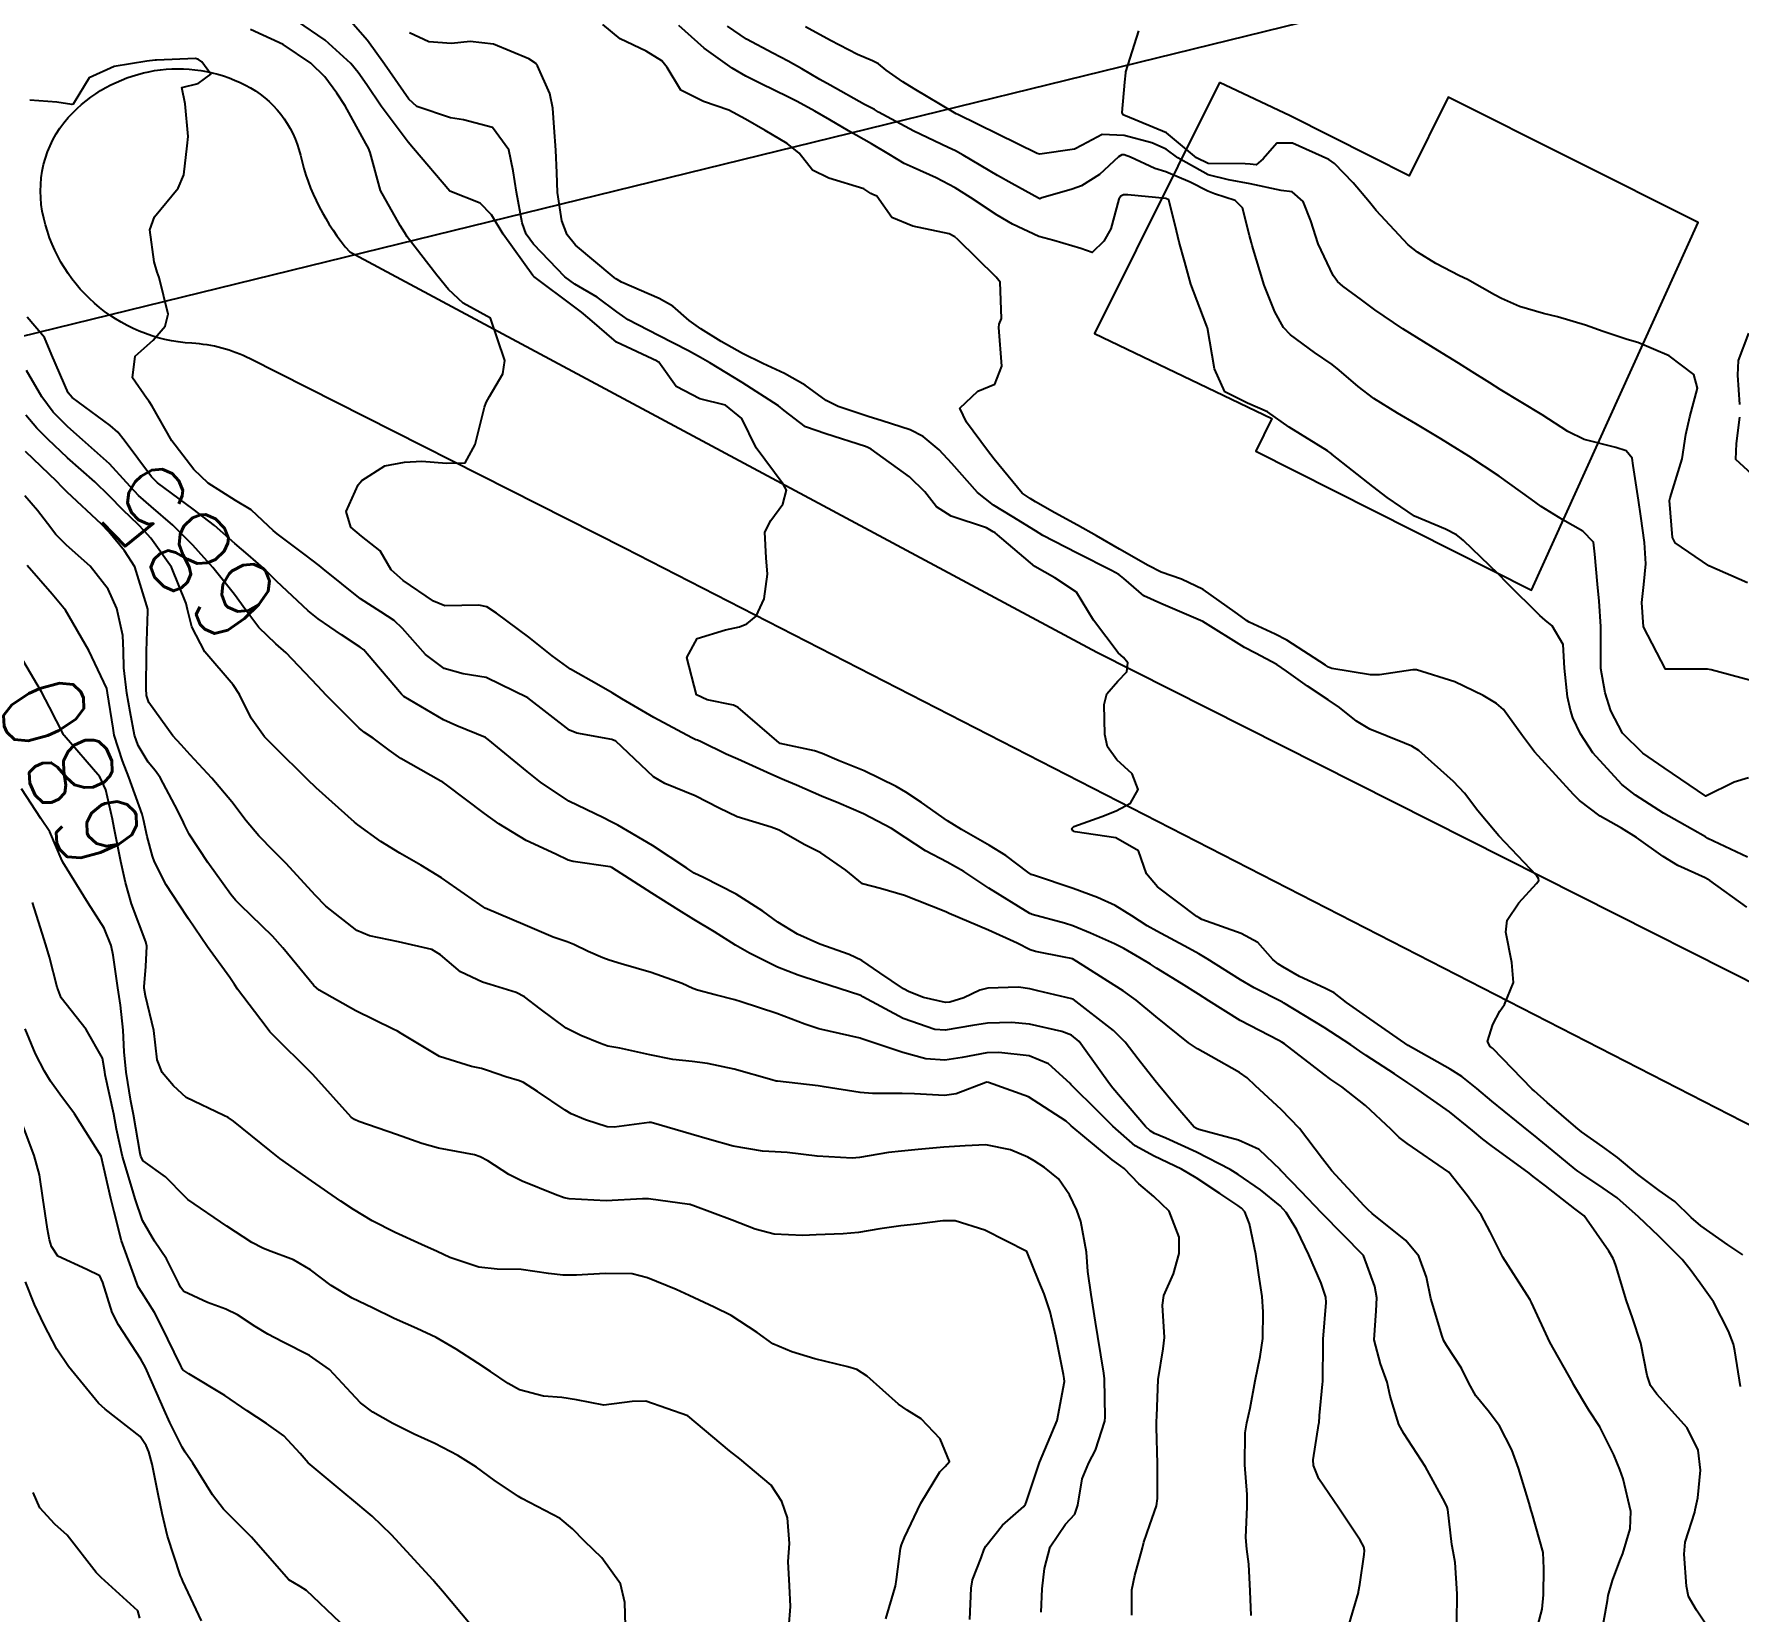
# Model space of a CAD drawing. Header units: metres. Extents: x 298520 to 308411, y 7433745 to 7450750.
# Drawn here: x 300936.1 to 301017.1, y 7447314.7 to 7447389.6 of the extents above; entities that cross this region are included whole.
import ezdxf
from ezdxf.enums import TextEntityAlignment as Align

# ---------------------------------------------------------------- set-up
doc = ezdxf.new("R2010")
doc.units = ezdxf.units.M
doc.header["$LTSCALE"] = 10
doc.linetypes.add('CONTINUO', pattern=[0])
for name, color, linetype in [('Cotas', 45, 'Continuous'), ('Curvas de Nivel 1m', 11, 'Continuous'), ('Curvas de Nivel 5m', 15, 'Continuous'), ('Edificações', 30, 'Continuous'), ('TEXTO', 45, 'Continuous'), ('Vias Primárias', 230, 'Continuous')]:
    doc.layers.add(name, color=color, linetype=linetype)
doc.styles.add('Style-STANDARD', font='STANDARD.shx')

msp = doc.modelspace()

# ---------------------------------------------------------------- linework, layer by layer
at = {"layer": 'Curvas de Nivel 1m', "flags": 128}
for points, elevation in [([(301015.606, 7447313.949), (301015.056, 7447314.756), (301014.676, 7447315.404), (301014.588, 7447315.885), (301014.477, 7447317.406), (301014.521, 7447317.977), (301014.977, 7447319.401), (301015.007, 7447319.508), (301015.12, 7447320.081), (301015.249, 7447321.398), (301015.147, 7447322.352), (301014.627, 7447323.405), (301013.179, 7447325.007), (301012.877, 7447325.423), (301012.715, 7447325.897), (301012.418, 7447327.428), (301012.025, 7447328.628), (301011.74, 7447329.435), (301011.249, 7447331.069), (301011.148, 7447331.337), (301011.106, 7447331.442), (301010.908, 7447331.796), (301009.724, 7447333.463), (301009.481, 7447333.663), (301009.286, 7447333.802), (301007.891, 7447334.89), (301007.301, 7447335.345), (301007.116, 7447335.492), (301005.316, 7447336.813), (301004.912, 7447337.109), (301004.427, 7447337.523), (301003.336, 7447338.408), (301001.693, 7447339.557), (301001.355, 7447339.785), (301000.717, 7447340.209), (300999.368, 7447341.083), (300999.071, 7447341.285), (300998.648, 7447341.591), (300997.385, 7447342.408), (300995.446, 7447343.586), (300995.403, 7447343.611), (300995.364, 7447343.631), (300994.059, 7447344.3), (300993.413, 7447344.674), (300991.823, 7447345.676), (300991.425, 7447345.912), (300990.934, 7447346.179), (300989.436, 7447346.981), (300988.975, 7447347.244), (300988.243, 7447347.718), (300987.45, 7447348.204), (300986.609, 7447348.585), (300985.462, 7447349.006), (300983.628, 7447349.62), (300983.471, 7447349.68), (300983.303, 7447349.782), (300982.267, 7447350.575), (300981.485, 7447351.056), (300980.158, 7447351.813), (300979.499, 7447352.228), (300978.258, 7447353.093), (300977.519, 7447353.585), (300977.062, 7447353.855), (300975.53, 7447354.594), (300974.343, 7447355.073), (300973.538, 7447355.419), (300973.183, 7447355.539), (300971.543, 7447355.897), (300971.495, 7447355.92), (300969.559, 7447357.594), (300969.322, 7447357.705), (300968.084, 7447357.962), (300967.566, 7447358.207), (300967.116, 7447359.975), (300967.602, 7447360.882), (300968.945, 7447361.289), (300969.608, 7447361.426), (300969.967, 7447361.579), (300970.412, 7447361.932), (300970.792, 7447362.762), (300970.951, 7447363.927), (300970.879, 7447364.7), (300970.814, 7447365.928), (300971.11, 7447366.484), (300971.676, 7447367.247), (300971.85, 7447367.918), (300971.687, 7447368.204), (300970.405, 7447369.933), (300969.727, 7447371.324), (300968.946, 7447371.948), (300967.736, 7447372.257), (300966.607, 7447372.842), (300965.785, 7447373.99), (300965.753, 7447374.015), (300965.708, 7447374.036), (300963.767, 7447374.945), (300962.501, 7447376.029), (300962.116, 7447376.365), (300961.789, 7447376.599), (300959.85, 7447378.06), (300959.804, 7447378.106), (300958.39, 7447380.074), (300957.842, 7447380.99), (300957.302, 7447381.543), (300955.853, 7447382.11), (300954.139, 7447384.127), (300953.878, 7447384.436), (300952.596, 7447386.143), (300951.913, 7447387.156), (300951.504, 7447387.741), (300951.154, 7447388.162), (300949.939, 7447389.281), (300948.593, 7447390.194)], 689), ([(301017.454, 7447348.124), (301015.701, 7447349.388), (301015.474, 7447349.519), (301014.176, 7447350.106), (301013.484, 7447350.526), (301012.215, 7447351.433), (301011.497, 7447351.866), (301010.496, 7447352.448), (301009.51, 7447353.188), (301009.216, 7447353.473), (301007.54, 7447355.304), (301007.376, 7447355.492), (301006.794, 7447356.254), (301005.902, 7447357.507), (301005.567, 7447357.789), (301004.926, 7447358.166), (301003.582, 7447358.822), (301001.767, 7447359.382), (301001.59, 7447359.383), (301000.016, 7447359.146), (300999.587, 7447359.158), (300997.742, 7447359.456), (300997.591, 7447359.512), (300997.437, 7447359.612), (300995.605, 7447360.79), (300995.052, 7447361.083), (300993.817, 7447361.657), (300993.691, 7447361.736), (300993.614, 7447361.791), (300993.157, 7447362.125), (300991.628, 7447363.206), (300990.611, 7447363.69), (300989.638, 7447364.028), (300989.019, 7447364.333), (300987.654, 7447365.118), (300986.566, 7447365.741), (300985.668, 7447366.254), (300984.596, 7447366.838), (300983.679, 7447367.362), (300983.419, 7447367.513), (300983.042, 7447367.78), (300981.707, 7447369.384), (300981.392, 7447369.803), (300980.392, 7447371.148), (300980.083, 7447371.816), (300980.935, 7447372.614), (300981.744, 7447372.955), (300982.074, 7447373.795), (300981.938, 7447375.64), (300981.944, 7447375.798), (300982.055, 7447376.066), (300981.993, 7447377.797), (300981.806, 7447378.031), (300979.981, 7447379.819), (300979.834, 7447379.936), (300979.57, 7447380.088), (300977.839, 7447380.452), (300976.851, 7447380.863), (300976.133, 7447381.866), (300975.94, 7447381.955), (300975.854, 7447381.995), (300975.513, 7447382.217), (300973.861, 7447382.723), (300973.074, 7447383.111), (300972.449, 7447383.911), (300971.88, 7447384.366), (300970.829, 7447384.991), (300969.897, 7447385.526), (300969.106, 7447385.948), (300967.907, 7447386.37), (300966.833, 7447386.897), (300966.179, 7447387.986), (300965.927, 7447388.292), (300965.177, 7447388.755), (300963.943, 7447389.342), (300963.132, 7447390.018)], 692), ([(301017.484, 7447350.502), (301015.609, 7447351.389), (301015.494, 7447351.454), (301014.251, 7447352.159), (301013.504, 7447352.577), (301012.161, 7447353.434), (301011.521, 7447353.946), (301010.14, 7447355.454), (301009.552, 7447356.35), (301009.196, 7447357.102), (301009.081, 7447357.467), (301008.937, 7447358.105), (301008.801, 7447359.472), (301008.726, 7447360.595), (301008.203, 7447361.481), (301007.869, 7447361.74), (301007.618, 7447361.962), (301006.071, 7447363.506), (301005.639, 7447363.944), (301004.002, 7447365.535), (301003.815, 7447365.688), (301003.665, 7447365.793), (301003.149, 7447366.064), (301001.674, 7447366.68), (301000.374, 7447367.573), (300999.691, 7447368.087), (300997.762, 7447369.609), (300997.736, 7447369.632), (300997.713, 7447369.65), (300997.546, 7447369.78), (300995.726, 7447370.913), (300994.687, 7447371.64), (300993.737, 7447372.042), (300992.665, 7447372.589), (300992.174, 7447373.674), (300991.834, 7447375.628), (300991.813, 7447375.68), (300991.808, 7447375.704), (300991.784, 7447375.774), (300991.046, 7447377.688), (300990.767, 7447378.742), (300990.501, 7447379.693), (300990.365, 7447380.221), (300990.008, 7447381.698), (300989.854, 7447381.764), (300988.056, 7447381.928), (300987.855, 7447381.931), (300987.718, 7447381.868), (300987.624, 7447381.732), (300987.253, 7447380.322), (300986.914, 7447379.739), (300986.364, 7447379.205), (300985.827, 7447379.386), (300984.535, 7447379.763), (300983.835, 7447379.965), (300982.587, 7447380.536), (300981.845, 7447380.973), (300980.58, 7447381.813), (300979.857, 7447382.268), (300978.948, 7447382.743), (300977.867, 7447383.226), (300977.442, 7447383.419), (300976.699, 7447383.858), (300975.88, 7447384.349), (300974.792, 7447384.978), (300973.897, 7447385.5), (300973.189, 7447385.901), (300972.352, 7447386.358), (300971.91, 7447386.589), (300970.64, 7447387.208), (300969.919, 7447387.567), (300969.264, 7447387.947), (300967.937, 7447388.893), (300966.736, 7447389.978)], 693), ([(301017.526, 7447354.266), (301016.845, 7447354.055), (301015.513, 7447353.39), (301013.533, 7447354.736), (301012.516, 7447355.43), (301011.552, 7447356.385), (301010.996, 7447357.446), (301010.725, 7447358.299), (301010.52, 7447359.451), (301010.526, 7447360.528), (301010.519, 7447361.451), (301010.435, 7447362.641), (301010.365, 7447363.453), (301010.236, 7447364.872), (301010.175, 7447365.455), (301009.668, 7447365.973), (301008.713, 7447366.514), (301007.679, 7447367.144), (301007.205, 7447367.495), (301005.699, 7447368.588), (301004.258, 7447369.532), (301003.919, 7447369.741), (301003.716, 7447369.864), (301002.914, 7447370.355), (301001.728, 7447371.065), (301000.858, 7447371.569), (300999.74, 7447372.261), (300998.992, 7447372.838), (300998.098, 7447373.605), (300997.757, 7447373.876), (300996.925, 7447374.459), (300995.778, 7447375.282), (300995.447, 7447375.633), (300995.046, 7447376.382), (300994.527, 7447377.643), (300993.955, 7447379.525), (300993.923, 7447379.649), (300993.836, 7447380.002), (300993.508, 7447381.314), (300993.154, 7447381.66), (300992.168, 7447381.988), (300991.857, 7447382.107), (300991.015, 7447382.535), (300989.866, 7447383.023), (300989.345, 7447383.185), (300988.182, 7447383.725), (300987.875, 7447383.84), (300987.765, 7447383.841), (300987.611, 7447383.733), (300986.705, 7447382.901), (300985.859, 7447382.368), (300985.412, 7447382.199), (300983.924, 7447381.769), (300983.871, 7447381.752), (300983.853, 7447381.754), (300983.82, 7447381.77), (300982.542, 7447382.472), (300981.863, 7447382.845), (300980.23, 7447383.816), (300979.876, 7447384.016), (300979.519, 7447384.183), (300977.89, 7447384.961), (300976.209, 7447385.865), (300976.02, 7447385.984), (300975.905, 7447386.049), (300975.553, 7447386.227), (300973.915, 7447387.134), (300973.426, 7447387.405), (300972.574, 7447387.91), (300971.928, 7447388.285), (300971.204, 7447388.657), (300969.944, 7447389.322), (300969.051, 7447389.949)], 694), ([(301010.528, 7447313.448), (301010.831, 7447315.214), (301010.872, 7447315.443), (301011.07, 7447316.159), (301011.428, 7447317.088), (301011.57, 7447317.435), (301011.92, 7447318.612), (301011.938, 7447319.432), (301011.578, 7447320.986), (301011.417, 7447321.437), (301011.143, 7447322.121), (301010.468, 7447323.45), (301009.954, 7447324.242), (301009.223, 7447325.469), (301009.207, 7447325.494), (301009.184, 7447325.54), (301008.093, 7447327.481), (301007.231, 7447329.36), (301007.164, 7447329.491), (301007.017, 7447329.71), (301005.863, 7447331.504), (301005.271, 7447332.709), (301004.844, 7447333.517), (301004.186, 7447334.42), (301003.303, 7447335.54), (301001.316, 7447336.898), (301000.95, 7447337.196), (301000.565, 7447337.571), (300999.34, 7447338.706), (300998.218, 7447339.597), (300997.699, 7447339.948), (300997.359, 7447340.189), (300995.503, 7447341.629), (300995.374, 7447341.709), (300995.221, 7447341.787), (300993.389, 7447342.742), (300991.898, 7447343.675), (300991.406, 7447343.995), (300990.603, 7447344.496), (300989.418, 7447345.23), (300989.129, 7447345.413), (300988.631, 7447345.712), (300987.86, 7447346.156), (300987.429, 7447346.378), (300986.284, 7447346.892), (300985.438, 7447347.234), (300985.043, 7447347.36), (300983.512, 7447347.779), (300983.443, 7447347.801), (300983.399, 7447347.825), (300981.461, 7447349.023), (300980.27, 7447349.812), (300979.477, 7447350.265), (300978.44, 7447350.793), (300977.489, 7447351.428), (300976.841, 7447351.857), (300975.503, 7447352.545), (300974.339, 7447353.054), (300973.515, 7447353.388), (300972.327, 7447353.908), (300971.753, 7447354.145), (300971.526, 7447354.24), (300970.936, 7447354.519), (300969.535, 7447355.142), (300968.975, 7447355.386), (300967.789, 7447355.966), (300967.622, 7447356.047), (300967.544, 7447356.073), (300967.357, 7447356.16), (300965.554, 7447357.124), (300964.025, 7447358.005), (300963.567, 7447358.292), (300962.938, 7447358.654), (300961.584, 7447359.419), (300960.724, 7447360.049), (300959.602, 7447360.942), (300958.082, 7447362.075), (300957.617, 7447362.379), (300957.239, 7447362.465), (300955.618, 7447362.419), (300955.081, 7447362.655), (300953.635, 7447363.632), (300953.076, 7447364.139), (300952.547, 7447365.042), (300951.659, 7447365.736), (300951.154, 7447366.165), (300950.927, 7447366.91), (300951.502, 7447368.162), (300951.582, 7447368.263), (300951.686, 7447368.377), (300952.77, 7447369.07), (300953.7, 7447369.245), (300954.53, 7447369.293), (300955.699, 7447369.205), (300956.579, 7447369.217), (300957.062, 7447370.09), (300957.507, 7447371.86), (300957.591, 7447372.082), (300957.736, 7447372.358), (300958.379, 7447373.441), (300958.466, 7447374.073), (300957.783, 7447376.08), (300956.49, 7447376.8), (300955.796, 7447377.443), (300955.243, 7447378.116), (300953.83, 7447379.945), (300953.718, 7447380.131), (300953.493, 7447380.476), (300952.565, 7447382.143), (300952.07, 7447383.949), (300951.99, 7447384.149), (300951.876, 7447384.37), (300950.884, 7447386.165), (300950.494, 7447386.757), (300949.916, 7447387.53), (300949.259, 7447388.187), (300947.936, 7447389.068), (300946.386, 7447389.784)], 688), ([(301017.257, 7447331.626), (301016.544, 7447332.097), (301015.277, 7447332.991), (301014.818, 7447333.397), (301014.034, 7447334.153), (301013.295, 7447334.67), (301012.285, 7447335.43), (301011.311, 7447336.243), (301010.618, 7447336.753), (301009.596, 7447337.466), (301009.326, 7447337.68), (301007.979, 7447338.848), (301007.352, 7447339.399), (301007.26, 7447339.491), (301005.372, 7447341.429), (301005.326, 7447341.464), (301005.262, 7447341.512), (301005.145, 7447341.745), (301005.389, 7447342.559), (301005.723, 7447343.182), (301005.942, 7447343.505), (301006.367, 7447344.547), (301006.288, 7447345.501), (301006.004, 7447346.937), (301006.071, 7447347.504), (301006.63, 7447348.324), (301007.469, 7447349.239), (301007.575, 7447349.386), (301007.558, 7447349.489), (301007.474, 7447349.603), (301005.682, 7447351.508), (301005.495, 7447351.715), (301004.685, 7447352.703), (301004.045, 7447353.532), (301003.521, 7447354.092), (301001.871, 7447355.557), (301001.545, 7447355.765), (301001.204, 7447355.905), (300999.553, 7447356.572), (300998.924, 7447356.957), (300998.102, 7447357.602), (300997.568, 7447357.959), (300996.585, 7447358.612), (300995.588, 7447359.33), (300995.137, 7447359.637), (300994.125, 7447360.179), (300993.601, 7447360.455), (300991.613, 7447361.68), (300989.621, 7447362.533), (300988.818, 7447362.906), (300987.867, 7447363.726), (300987.636, 7447363.906), (300987.274, 7447364.098), (300985.651, 7447364.925), (300984.017, 7447365.766), (300983.665, 7447365.98), (300982.559, 7447366.674), (300981.677, 7447367.201), (300980.912, 7447367.808), (300979.703, 7447369.189), (300979.101, 7447369.829), (300978.339, 7447370.46), (300977.722, 7447370.788), (300976.388, 7447371.202), (300975.728, 7447371.414), (300974.299, 7447371.884), (300973.736, 7447372.176), (300972.741, 7447372.903), (300971.748, 7447373.461), (300970.72, 7447373.93), (300969.76, 7447374.398), (300968.747, 7447374.971), (300967.777, 7447375.569), (300967.231, 7447375.968), (300966.455, 7447376.645), (300965.793, 7447377.02), (300964.012, 7447377.797), (300963.802, 7447377.921), (300963.746, 7447377.955), (300963.656, 7447378.012), (300961.825, 7447379.545), (300961.427, 7447380.044), (300961.181, 7447380.705), (300960.969, 7447382.049), (300960.937, 7447382.974), (300960.888, 7447384.05), (300960.805, 7447385.135), (300960.753, 7447386.052), (300960.613, 7447386.753), (300960.019, 7447388.059), (300959.925, 7447388.182), (300959.605, 7447388.386), (300957.938, 7447389.08), (300956.83, 7447389.206), (300955.938, 7447389.116), (300954.868, 7447389.192), (300953.945, 7447389.627)], 691), ([(301017.492, 7447363.515), (301015.647, 7447364.332), (301014.047, 7447365.414), (301013.921, 7447365.672), (301013.785, 7447367.418), (301013.818, 7447367.552), (301014.388, 7447369.41), (301014.564, 7447370.563), (301014.745, 7447371.405), (301015.104, 7447372.758), (301014.938, 7447373.402), (301013.766, 7447374.291), (301012.283, 7447374.927), (301011.777, 7447375.075), (301010.635, 7447375.451), (301009.786, 7447375.748), (301008.46, 7447376.15), (301007.791, 7447376.303), (301006.659, 7447376.636), (301005.798, 7447377.016), (301005.474, 7447377.189), (301004.88, 7447377.524), (301004.183, 7447377.91), (301003.808, 7447378.091), (301002.688, 7447378.678), (301001.819, 7447379.214), (301001.369, 7447379.565), (300999.847, 7447381.192), (300999.541, 7447381.585), (300998.763, 7447382.497), (300997.871, 7447383.42), (300997.603, 7447383.613), (300995.884, 7447384.384), (300995.131, 7447384.391), (300994.477, 7447383.644), (300994.15, 7447383.367), (300993.87, 7447383.388), (300993.626, 7447383.41), (300991.87, 7447383.428), (300991.325, 7447383.685), (300989.89, 7447384.871), (300987.941, 7447385.691), (300987.902, 7447385.701), (300987.829, 7447385.731), (300987.794, 7447385.841), (300987.918, 7447387.279), (300987.961, 7447387.729), (300987.967, 7447387.773), (300988.575, 7447389.721)], 696), ([(301007.388, 7447313.487), (301007.735, 7447314.805), (301007.804, 7447315.483), (301007.82, 7447316.738), (301007.777, 7447317.483), (301007.255, 7447319.345), (301007.206, 7447319.489), (301007.116, 7447319.826), (301006.603, 7447321.495), (301006.287, 7447322.357), (301005.715, 7447323.504), (301005.17, 7447324.216), (301004.579, 7447324.921), (301004.252, 7447325.524), (301003.905, 7447326.244), (301003.2, 7447327.298), (301003.069, 7447327.541), (301002.989, 7447327.76), (301002.449, 7447329.548), (301002.238, 7447330.555), (301001.883, 7447331.554), (301001.264, 7447332.297), (300999.665, 7447333.584), (300999.461, 7447333.764), (300999.286, 7447333.942), (300997.753, 7447335.606), (300997.309, 7447336.176), (300996.206, 7447337.621), (300995.336, 7447338.514), (300994.117, 7447339.649), (300993.721, 7447340.019), (300993.359, 7447340.269), (300992.013, 7447341.027), (300991.37, 7447341.391), (300990.939, 7447341.684), (300989.391, 7447342.936), (300988.454, 7447343.714), (300987.834, 7447344.15), (300987.41, 7447344.42), (300985.632, 7447345.537), (300985.422, 7447345.665), (300985.358, 7447345.687), (300985.026, 7447345.756), (300983.664, 7447346.015), (300983.426, 7447346.101), (300982.795, 7447346.42), (300981.435, 7447347.036), (300979.577, 7447347.819), (300979.444, 7447347.878), (300979.341, 7447347.925), (300977.455, 7447348.676), (300976.316, 7447349.006), (300975.463, 7447349.226), (300974.672, 7447349.878), (300973.481, 7447350.699), (300972.684, 7447351.101), (300971.491, 7447351.772), (300971.119, 7447351.924), (300969.5, 7447352.409), (300968.641, 7447352.817), (300967.514, 7447353.403), (300966.062, 7447353.985), (300965.526, 7447354.306), (300963.736, 7447356.008), (300963.544, 7447356.086), (300961.885, 7447356.374), (300961.548, 7447356.524), (300959.563, 7447358.06), (300957.577, 7447359.022), (300956.484, 7447359.192), (300955.583, 7447359.444), (300954.706, 7447360.119), (300953.605, 7447361.344), (300953.21, 7447361.737), (300952.589, 7447362.145), (300951.622, 7447362.756), (300949.843, 7447364.178), (300949.645, 7447364.344), (300948.99, 7447364.846), (300947.659, 7447365.849), (300947.464, 7447366.006), (300947.254, 7447366.206), (300946.427, 7447366.975), (300945.675, 7447367.427), (300944.386, 7447368.243), (300943.693, 7447368.899), (300942.662, 7447370.261), (300941.729, 7447371.898), (300941.584, 7447372.125), (300941.465, 7447372.274), (300940.789, 7447373.243), (300940.913, 7447374.283), (300941.771, 7447375.033), (300942.337, 7447375.704), (300942.487, 7447376.263), (300942.049, 7447378.019), (300941.959, 7447378.268), (300941.81, 7447378.75), (300941.611, 7447380.273), (300941.839, 7447380.893), (300942.956, 7447382.259), (300943.224, 7447382.892), (300943.388, 7447384.255), (300943.437, 7447384.697), (300943.289, 7447386.256), (300943.133, 7447387.036), (300943.913, 7447387.222), (300944.503, 7447387.658), (300944.084, 7447388.248), (300943.925, 7447388.364), (300943.777, 7447388.4), (300941.924, 7447388.33), (300941.869, 7447388.326), (300941.461, 7447388.277), (300939.92, 7447388.033), (300938.734, 7447387.492), (300938.013, 7447386.319), (300937.977, 7447386.244), (300937.901, 7447386.225), (300937.19, 7447386.327), (300935.904, 7447386.431)], 687), ([(301003.683, 7447314.164), (301003.702, 7447315.53), (301003.602, 7447317.015), (301003.504, 7447317.534), (301003.437, 7447317.876), (301003.248, 7447319.538), (301003.222, 7447319.646), (301003.116, 7447319.884), (301002.191, 7447321.549), (301001.157, 7447323.136), (301000.928, 7447323.564), (301000.52, 7447324.914), (301000.369, 7447325.572), (301000.058, 7447326.444), (300999.757, 7447327.582), (300999.848, 7447328.957), (300999.876, 7447329.58), (300999.78, 7447330.123), (300999.253, 7447331.59), (300997.283, 7447333.587), (300997.26, 7447333.61), (300996.293, 7447334.62), (300995.329, 7447335.63), (300995.303, 7447335.657), (300994.289, 7447336.622), (300993.317, 7447337.064), (300991.436, 7447337.565), (300991.322, 7447337.612), (300991.213, 7447337.681), (300990.335, 7447338.693), (300989.505, 7447339.698), (300989.355, 7447339.882), (300988.553, 7447340.9), (300987.931, 7447341.722), (300987.381, 7447342.273), (300985.459, 7447343.749), (300985.403, 7447343.776), (300983.781, 7447344.148), (300983.408, 7447344.239), (300982.865, 7447344.328), (300981.408, 7447344.281), (300981.029, 7447344.182), (300980.262, 7447343.811), (300979.608, 7447343.609), (300979.4, 7447343.602), (300978.359, 7447343.836), (300977.666, 7447344.107), (300977.407, 7447344.242), (300976.274, 7447345.001), (300975.42, 7447345.591), (300974.82, 7447345.876), (300973.428, 7447346.369), (300972.372, 7447346.845), (300971.438, 7447347.415), (300970.717, 7447347.927), (300969.455, 7447348.735), (300967.905, 7447349.525), (300967.469, 7447349.741), (300967.115, 7447349.974), (300965.484, 7447351.05), (300963.841, 7447352.007), (300963.496, 7447352.194), (300963.158, 7447352.355), (300961.51, 7447353.154), (300960.167, 7447354.054), (300959.528, 7447354.564), (300957.684, 7447356.079), (300957.544, 7447356.172), (300956.185, 7447356.736), (300955.552, 7447357.012), (300953.68, 7447358.129), (300953.564, 7447358.231), (300951.936, 7447360.155), (300951.767, 7447360.33), (300951.596, 7447360.464), (300950.717, 7447361.053), (300949.609, 7447361.809), (300949.132, 7447362.185), (300947.634, 7447363.602), (300947.006, 7447364.21), (300946.278, 7447364.849), (300945.655, 7447365.391), (300944.68, 7447366.24), (300943.671, 7447367.009), (300941.973, 7447368.267), (300941.687, 7447368.544), (300940.386, 7447370.29), (300940.093, 7447370.67), (300939.72, 7447370.99), (300937.919, 7447372.318), (300937.736, 7447372.54), (300936.957, 7447374.332), (300936.602, 7447375.168), (300935.781, 7447376.135)], 686), ([(301017.128, 7447371.988), (301017.029, 7447373.377), (301017.066, 7447374.075), (301017.55, 7447375.372)], 697), ([(300993.911, 7447314.507), (300993.87, 7447315.648), (300993.801, 7447316.93), (300993.702, 7447317.651), (300993.656, 7447318.209), (300993.73, 7447319.651), (300993.719, 7447320.251), (300993.615, 7447321.653), (300993.633, 7447323.175), (300993.707, 7447323.652), (300993.865, 7447324.344), (300994.099, 7447325.646), (300994.341, 7447326.789), (300994.467, 7447327.641), (300994.49, 7447328.909), (300994.435, 7447329.642), (300994.274, 7447330.675), (300994.129, 7447331.647), (300993.842, 7447333.084), (300993.62, 7447333.655), (300993.459, 7447333.832), (300993.286, 7447333.959), (300992.424, 7447334.537), (300991.299, 7447335.274), (300990.602, 7447335.687), (300989.309, 7447336.298), (300988.4, 7447336.8), (300987.34, 7447337.73), (300987.323, 7447337.749), (300986.666, 7447338.403), (300985.352, 7447339.706), (300985.312, 7447339.751), (300984.282, 7447340.686), (300983.366, 7447341.062), (300981.93, 7447341.231), (300981.367, 7447341.211), (300980.186, 7447340.99), (300979.363, 7447340.865), (300978.456, 7447340.926), (300977.367, 7447341.216), (300975.429, 7447341.869), (300975.373, 7447341.89), (300975.344, 7447341.9), (300973.38, 7447342.353), (300972.71, 7447342.573), (300971.39, 7447343.072), (300969.701, 7447343.635), (300969.4, 7447343.723), (300968.461, 7447343.954), (300967.62, 7447344.182), (300967.406, 7447344.26), (300966.888, 7447344.495), (300965.413, 7447345.014), (300963.99, 7447345.432), (300963.419, 7447345.601), (300963.12, 7447345.715), (300962.425, 7447346.025), (300961.748, 7447346.357), (300961.427, 7447346.478), (300960.773, 7447346.703), (300959.435, 7447347.272), (300957.543, 7447348.079), (300957.444, 7447348.131), (300957.286, 7447348.242), (300955.464, 7447349.521), (300954.484, 7447350.12), (300953.478, 7447350.682), (300952.583, 7447351.243), (300951.492, 7447352.026), (300951.327, 7447352.162), (300949.517, 7447353.78), (300949.092, 7447354.184), (300947.538, 7447355.727), (300947.3, 7447355.963), (300947.06, 7447356.207), (300946.427, 7447357.092), (300945.873, 7447358.225), (300945.57, 7447358.673), (300944.222, 7447360.244), (300943.605, 7447361.426), (300943.406, 7447362.252), (300943.339, 7447362.53), (300942.635, 7447364.26), (300941.657, 7447365.637), (300941.361, 7447365.976), (300941.061, 7447366.279), (300940.341, 7447366.961), (300939.676, 7447367.649), (300939.004, 7447368.307), (300937.7, 7447369.459), (300936.759, 7447370.334), (300936.242, 7447370.866), (300935.724, 7447371.474)], 684), ([(301017.696, 7447368.683), (301016.938, 7447369.378), (301016.965, 7447370.127), (301017.121, 7447371.376)], 697), ([(300988.249, 7447314.52), (300988.254, 7447315.718), (300988.385, 7447316.405), (300988.751, 7447317.713), (300988.823, 7447317.985), (300989.104, 7447318.806), (300989.415, 7447319.705), (300989.466, 7447320.054), (300989.462, 7447321.705), (300989.421, 7447323.444), (300989.425, 7447323.706), (300989.427, 7447323.968), (300989.5, 7447325.697), (300989.733, 7447327.159), (300989.8, 7447327.694), (300989.696, 7447329.225), (300989.77, 7447329.695), (300990.223, 7447330.71), (300990.487, 7447331.688), (300990.488, 7447332.464), (300990.015, 7447333.693), (300989.29, 7447334.387), (300988.574, 7447334.989), (300987.882, 7447335.721), (300987.542, 7447335.963), (300987.307, 7447336.125), (300985.367, 7447337.75), (300985.323, 7447337.787), (300985.121, 7447337.958), (300983.343, 7447339.122), (300981.439, 7447339.799), (300981.353, 7447339.812), (300981.307, 7447339.8), (300979.899, 7447339.26), (300979.343, 7447339.178), (300977.93, 7447339.255), (300977.344, 7447339.275), (300975.929, 7447339.28), (300975.345, 7447339.323), (300973.643, 7447339.593), (300973.349, 7447339.64), (300971.414, 7447339.857), (300971.352, 7447339.866), (300971.15, 7447339.922), (300969.358, 7447340.437), (300968.1, 7447340.698), (300967.361, 7447340.79), (300966.448, 7447340.893), (300965.364, 7447341.111), (300963.938, 7447341.433), (300963.368, 7447341.527), (300963.01, 7447341.656), (300962.079, 7447342.029), (300961.378, 7447342.373), (300960.145, 7447343.299), (300959.4, 7447343.871), (300959.012, 7447344.066), (300957.778, 7447344.456), (300957.408, 7447344.562), (300956.368, 7447345.052), (300955.42, 7447345.867), (300955.001, 7447346.114), (300953.426, 7447346.483), (300952.037, 7447346.759), (300951.436, 7447347.016), (300949.969, 7447348.175), (300949.458, 7447348.692), (300948.084, 7447350.194), (300947.479, 7447350.803), (300946.786, 7447351.51), (300946.191, 7447352.22), (300945.506, 7447353.13), (300944.554, 7447354.24), (300943.534, 7447355.35), (300943.105, 7447355.823), (300942.709, 7447356.258), (300941.559, 7447357.841), (300941.46, 7447358.17), (300941.445, 7447358.272), (300941.432, 7447358.405), (300941.449, 7447360.272), (300941.521, 7447362.18), (300941.509, 7447362.272), (300941.464, 7447362.424), (300940.892, 7447364.281), (300940.401, 7447365.04), (300939.659, 7447365.931), (300939.315, 7447366.303), (300937.678, 7447367.825), (300937.437, 7447368.08), (300937.197, 7447368.327), (300935.704, 7447369.746)], 683), ([(300983.947, 7447314.661), (300983.987, 7447315.766), (300984.106, 7447316.736), (300984.365, 7447317.761), (300985.104, 7447318.839), (300985.542, 7447319.312), (300985.682, 7447319.744), (300985.884, 7447320.984), (300986.206, 7447321.739), (300986.524, 7447322.354), (300986.965, 7447323.732), (300986.982, 7447323.915), (300986.949, 7447325.732), (300986.923, 7447325.996), (300986.627, 7447327.736), (300986.527, 7447328.43), (300986.309, 7447329.739), (300986.157, 7447330.828), (300986.088, 7447331.742), (300985.82, 7447333.199), (300985.639, 7447333.746), (300985.29, 7447334.465), (300984.765, 7447335.225), (300984.107, 7447335.768), (300983.607, 7447336.076), (300983.308, 7447336.249), (300982.488, 7447336.611), (300981.313, 7447336.837), (300980.328, 7447336.795), (300979.312, 7447336.726), (300978.093, 7447336.62), (300977.31, 7447336.547), (300976.688, 7447336.477), (300975.307, 7447336.236), (300974.969, 7447336.211), (300973.307, 7447336.304), (300971.88, 7447336.483), (300971.309, 7447336.511), (300970.705, 7447336.533), (300969.315, 7447336.778), (300968.189, 7447337.088), (300967.324, 7447337.344), (300965.426, 7447337.894), (300965.332, 7447337.899), (300963.66, 7447337.674), (300963.328, 7447337.695), (300962.3, 7447338.025), (300961.62, 7447338.32), (300961.337, 7447338.483), (300960.023, 7447339.377), (300959.35, 7447339.799), (300959.167, 7447339.878), (300958.523, 7447340.072), (300957.639, 7447340.369), (300957.357, 7447340.46), (300956.891, 7447340.561), (300955.362, 7447341.031), (300953.55, 7447342.128), (300953.375, 7447342.242), (300953.172, 7447342.337), (300951.388, 7447343.195), (300949.656, 7447344.177), (300949.405, 7447344.4), (300947.925, 7447346.195), (300947.431, 7447346.746), (300945.917, 7447348.223), (300945.681, 7447348.453), (300945.458, 7447348.719), (300944.358, 7447350.241), (300943.486, 7447351.585), (300943.261, 7447352.024), (300943.161, 7447352.255), (300942.805, 7447352.959), (300942.105, 7447354.271), (300941.863, 7447354.611), (300941.53, 7447354.998), (300941.053, 7447355.793), (300940.889, 7447356.28), (300940.669, 7447357.398), (300940.524, 7447358.286), (300940.383, 7447359.486), (300940.357, 7447360.289), (300940.325, 7447361.014), (300940.04, 7447362.294), (300939.627, 7447363.222), (300938.772, 7447364.309), (300937.653, 7447365.313), (300937.145, 7447365.815), (300936.754, 7447366.334), (300936.277, 7447366.949), (300935.676, 7447367.65)], 682), ([(300980.55, 7447314.303), (300980.622, 7447315.804), (300980.687, 7447316.186), (300981.084, 7447317.238), (300981.234, 7447317.656), (300981.308, 7447317.798), (300982.105, 7447318.788), (300983.112, 7447319.677), (300983.192, 7447319.779), (300983.242, 7447319.906), (300983.86, 7447321.769), (300984.246, 7447322.664), (300984.698, 7447323.757), (300985.044, 7447325.614), (300985.039, 7447325.752), (300985.001, 7447325.937), (300984.64, 7447327.759), (300984.374, 7447328.912), (300984.091, 7447329.767), (300983.838, 7447330.37), (300983.253, 7447331.78), (300981.268, 7447332.796), (300979.862, 7447333.227), (300979.274, 7447333.234), (300978.04, 7447333.069), (300977.27, 7447332.999), (300976.276, 7447332.851), (300975.265, 7447332.674), (300974.534, 7447332.611), (300973.263, 7447332.575), (300972.629, 7447332.539), (300971.263, 7447332.598), (300970.351, 7447332.844), (300969.273, 7447333.258), (300967.404, 7447333.968), (300967.308, 7447333.995), (300967.283, 7447334.004), (300967.239, 7447334.015), (300965.286, 7447334.277), (300965.001, 7447334.278), (300963.285, 7447334.176), (300961.519, 7447334.27), (300961.286, 7447334.321), (300960.854, 7447334.477), (300959.293, 7447335.113), (300958.665, 7447335.438), (300957.662, 7447336.085), (300957.306, 7447336.278), (300957.034, 7447336.366), (300955.312, 7447336.686), (300954.534, 7447336.898), (300953.321, 7447337.335), (300951.536, 7447337.951), (300951.331, 7447338.036), (300951.176, 7447338.162), (300949.353, 7447340.18), (300947.372, 7447342.136), (300947.34, 7447342.168), (300947.312, 7447342.201), (300947.14, 7447342.44), (300945.779, 7447344.224), (300945.628, 7447344.45), (300945.408, 7447344.787), (300944.345, 7447346.241), (300943.443, 7447347.573), (300942.981, 7447348.257), (300942.38, 7447349.184), (300941.828, 7447350.275), (300941.736, 7447350.536), (300941.485, 7447351.472), (300941.316, 7447352.282), (300941.249, 7447352.53), (300940.611, 7447354.289), (300940.306, 7447355.064), (300939.924, 7447356.294), (300939.864, 7447356.613), (300939.607, 7447358.299), (300939.566, 7447358.501), (300938.706, 7447360.309), (300937.612, 7447362.216), (300937.567, 7447362.276), (300937.525, 7447362.321), (300936.977, 7447362.975), (300935.788, 7447364.348)], 681), ([(300971.957, 7447313.911), (300972.03, 7447314.933), (300971.982, 7447315.911), (300971.93, 7447317.062), (300971.995, 7447317.911), (300971.888, 7447319.129), (300971.631, 7447319.915), (300971.121, 7447320.692), (300969.635, 7447321.935), (300969.139, 7447322.32), (300967.163, 7447323.97), (300965.17, 7447324.667), (300964.51, 7447324.656), (300963.168, 7447324.483), (300961.873, 7447324.732), (300961.171, 7447324.851), (300960.302, 7447324.918), (300959.174, 7447325.218), (300958.625, 7447325.516), (300957.782, 7447326.081), (300957.189, 7447326.474), (300956.159, 7447327.14), (300955.207, 7447327.693), (300954.293, 7447328.119), (300953.218, 7447328.597), (300952.18, 7447329.103), (300951.227, 7447329.56), (300950.225, 7447330.17), (300949.24, 7447330.913), (300948.436, 7447331.383), (300947.249, 7447331.823), (300946.978, 7447331.932), (300946.455, 7447332.212), (300945.264, 7447332.986), (300943.417, 7447334.249), (300943.284, 7447334.38), (300942.347, 7447335.317), (300941.301, 7447336.08), (300941.191, 7447336.281), (300941.157, 7447336.43), (300940.832, 7447338.285), (300940.714, 7447338.912), (300940.487, 7447340.289), (300940.399, 7447341.253), (300940.342, 7447342.29), (300940.218, 7447343.464), (300940.097, 7447344.293), (300939.869, 7447345.845), (300939.779, 7447346.296), (300939.435, 7447347.132), (300938.68, 7447348.308), (300937.472, 7447350.264), (300937.457, 7447350.305), (300937.447, 7447350.32), (300936.855, 7447351.698), (300936.433, 7447352.336), (300935.514, 7447353.733)], 679), ([(300964.195, 7447314.003), (300964.174, 7447315.123), (300963.962, 7447316.007), (300963.081, 7447317.238), (300962.253, 7447318.028), (300961.678, 7447318.61), (300961.104, 7447319.099), (300959.277, 7447320.058), (300959.114, 7447320.146), (300957.964, 7447320.92), (300957.127, 7447321.536), (300956.242, 7447322.099), (300955.141, 7447322.659), (300954.163, 7447323.105), (300953.155, 7447323.609), (300952.203, 7447324.144), (300951.609, 7447324.595), (300951.172, 7447325.065), (300950.141, 7447326.17), (300949.193, 7447326.847), (300947.913, 7447327.488), (300947.208, 7447327.849), (300946.618, 7447328.216), (300945.773, 7447328.779), (300945.221, 7447329.042), (300944.342, 7447329.356), (300943.229, 7447329.883), (300943.066, 7447330.087), (300942.986, 7447330.254), (300942.407, 7447331.425), (300941.828, 7447332.271), (300941.267, 7447333.244), (300940.921, 7447334.284), (300940.763, 7447334.811), (300940.314, 7447336.29), (300940.03, 7447337.585), (300939.896, 7447338.294), (300939.491, 7447340.159), (300939.466, 7447340.299), (300939.36, 7447340.959), (300938.593, 7447342.308), (300937.395, 7447343.822), (300937.209, 7447344.323), (300936.845, 7447345.756), (300936.676, 7447346.331), (300936.327, 7447347.45), (300936.033, 7447348.341)], 678), ([(300956.83, 7447314.092), (300955.517, 7447315.647), (300955.12, 7447316.109), (300955.064, 7447316.173), (300953.281, 7447318.128), (300953.095, 7447318.329), (300952.176, 7447319.217), (300951.112, 7447320.098), (300951.028, 7447320.161), (300949.136, 7447321.741), (300948.75, 7447322.186), (300947.98, 7447323.027), (300947.157, 7447323.617), (300946.238, 7447324.219), (300945.17, 7447324.94), (300943.457, 7447325.97), (300943.182, 7447326.158), (300943.147, 7447326.215), (300943.129, 7447326.251), (300943.079, 7447326.357), (300942.154, 7447328.266), (300941.828, 7447328.88), (300941.228, 7447329.825), (300941.057, 7447330.108), (300940.989, 7447330.282), (300940.856, 7447330.664), (300940.272, 7447332.29), (300939.91, 7447333.657), (300939.762, 7447334.295), (300939.303, 7447336.3), (300938.037, 7447338.313), (300937.342, 7447339.249), (300936.892, 7447339.87), (300936.611, 7447340.331), (300936.178, 7447341.155), (300935.698, 7447342.345)], 677), ([(300950.654, 7447314.164), (300949.058, 7447315.687), (300948.758, 7447315.882), (300948.206, 7447316.193), (300947.082, 7447317.467), (300946.433, 7447318.217), (300945.106, 7447319.551), (300944.585, 7447320.235), (300943.649, 7447321.732), (300943.286, 7447322.249), (300943.145, 7447322.483), (300942.557, 7447323.659), (300942.287, 7447324.263), (300941.949, 7447325.046), (300941.401, 7447326.277), (300941.189, 7447326.663), (300940.12, 7447328.291), (300939.815, 7447328.89), (300939.382, 7447330.299), (300939.236, 7447330.619), (300938.615, 7447330.93), (300937.245, 7447331.549), (300936.936, 7447332.011), (300936.843, 7447332.326), (300936.747, 7447332.842), (300936.525, 7447334.331), (300936.373, 7447335.413), (300936.118, 7447336.338), (300935.375, 7447338.306)], 676), ([(300941.131, 7447314.366), (300941.047, 7447314.726), (300939.305, 7447316.298), (300939.067, 7447316.546), (300937.677, 7447318.314), (300937.098, 7447318.838), (300936.382, 7447319.607), (300936.063, 7447320.336)], 674)]:
    msp.add_lwpolyline(points, dxfattribs=dict(at, elevation=elevation))
at = {"layer": 'Curvas de Nivel 5m', "flags": 128}
for points, elevation in [([(301017.151, 7447325.37), (301016.887, 7447327.062), (301016.815, 7447327.376), (301016.589, 7447327.999), (301015.872, 7447329.384), (301015.242, 7447330.272), (301014.77, 7447330.919), (301014.376, 7447331.403), (301013.269, 7447332.498), (301012.306, 7447333.43), (301011.292, 7447334.323), (301010.638, 7447334.791), (301009.623, 7447335.465), (301009.432, 7447335.596), (301009.305, 7447335.691), (301008.211, 7447336.584), (301007.321, 7447337.31), (301007.102, 7447337.492), (301005.344, 7447338.914), (301004.627, 7447339.521), (301003.917, 7447340.09), (301003.362, 7447340.433), (301001.373, 7447341.56), (300999.393, 7447342.928), (300998.448, 7447343.594), (300997.853, 7447344.049), (300997.41, 7447344.273), (300996.209, 7447344.828), (300995.42, 7447345.292), (300995.209, 7447345.421), (300994.944, 7447345.637), (300994.232, 7447346.449), (300993.435, 7447346.878), (300991.577, 7447347.543), (300991.442, 7447347.61), (300991.331, 7447347.681), (300989.464, 7447349.087), (300988.938, 7447349.708), (300988.565, 7447350.795), (300987.49, 7447351.408), (300985.548, 7447351.693), (300985.493, 7447351.718), (300985.472, 7447351.729), (300985.439, 7447351.751), (300985.392, 7447351.853), (300985.496, 7447351.946), (300986.816, 7447352.424), (300987.507, 7447352.693), (300988.176, 7447353.057), (300988.547, 7447353.715), (300988.259, 7447354.448), (300987.537, 7447355.111), (300987.084, 7447355.735), (300986.965, 7447356.319), (300986.932, 7447357.736), (300987.052, 7447358.254), (300987.58, 7447358.853), (300988.014, 7447359.296), (300988.063, 7447359.723), (300987.845, 7447359.976), (300987.598, 7447360.202), (300986.43, 7447361.742), (300985.626, 7447363.073), (300984.589, 7447363.76), (300983.641, 7447364.298), (300981.865, 7447365.797), (300981.751, 7447365.886), (300981.664, 7447365.942), (300981.345, 7447366.124), (300979.671, 7447366.676), (300978.971, 7447367.126), (300978.41, 7447367.839), (300977.693, 7447368.554), (300975.86, 7447369.869), (300975.714, 7447369.943), (300975.599, 7447369.987), (300973.72, 7447370.587), (300972.746, 7447370.928), (300971.731, 7447371.705), (300971.469, 7447371.923), (300969.744, 7447373.023), (300968.199, 7447373.956), (300967.757, 7447374.221), (300967.2, 7447374.53), (300965.772, 7447375.263), (300964.332, 7447376.005), (300963.787, 7447376.38), (300962.855, 7447377.085), (300961.799, 7447377.694), (300961.312, 7447378.045), (300959.826, 7447379.586), (300959.487, 7447380.063), (300959.295, 7447380.609), (300959.026, 7447382.068), (300958.861, 7447383.072), (300958.656, 7447384.072), (300957.889, 7447385.128), (300956.503, 7447385.491), (300955.895, 7447385.586), (300954.293, 7447386.126), (300953.906, 7447386.473), (300952.762, 7447388.142), (300951.94, 7447389.256), (300951.151, 7447390.162)], 690), ([(301017.586, 7447358.895), (301015.753, 7447359.388), (301015.593, 7447359.414), (301013.593, 7447359.42), (301012.55, 7447361.431), (301012.467, 7447362.589), (301012.563, 7447363.431), (301012.663, 7447364.414), (301012.601, 7447365.431), (301012.419, 7447366.689), (301012.311, 7447367.434), (301012.053, 7447369.091), (301012.004, 7447369.437), (301011.716, 7447369.782), (301011.227, 7447369.936), (301009.722, 7447370.318), (301008.96, 7447370.707), (301007.733, 7447371.49), (301005.745, 7447372.699), (301005.241, 7447373.011), (301004.417, 7447373.53), (301003.759, 7447373.94), (301002.774, 7447374.544), (301001.777, 7447375.157), (301001.122, 7447375.567), (300999.792, 7447376.474), (300999.153, 7447376.946), (300998.265, 7447377.603), (300998.017, 7447377.818), (300997.808, 7447378.112), (300997.099, 7447379.617), (300996.754, 7447380.706), (300996.387, 7447381.625), (300995.857, 7447382.077), (300995.346, 7447382.147), (300993.861, 7447382.458), (300992.841, 7447382.643), (300991.865, 7447382.877), (300990.437, 7447383.694), (300989.879, 7447384.101), (300989.192, 7447384.402), (300987.888, 7447384.75), (300986.831, 7447384.799), (300985.881, 7447384.297), (300985.527, 7447384.105), (300983.874, 7447383.861), (300983.754, 7447383.893), (300981.888, 7447384.821), (300979.979, 7447385.742), (300979.902, 7447385.781), (300979.823, 7447385.821), (300977.914, 7447386.969), (300977.376, 7447387.306), (300976.578, 7447387.86), (300976.215, 7447388.155), (300975.929, 7447388.295), (300975.214, 7447388.597), (300973.943, 7447389.259), (300972.749, 7447389.908)], 695), ([(300998.561, 7447314.082), (300999.008, 7447315.591), (300999.018, 7447315.636), (300999.069, 7447315.973), (300999.28, 7447317.397), (300999.294, 7447317.587), (300999.263, 7447317.756), (300999.098, 7447318.072), (300998.08, 7447319.6), (300997.127, 7447320.982), (300996.87, 7447321.613), (300996.864, 7447321.886), (300997.131, 7447323.61), (300997.136, 7447323.637), (300997.167, 7447323.998), (300997.307, 7447325.483), (300997.314, 7447325.609), (300997.336, 7447327.474), (300997.34, 7447327.609), (300997.48, 7447329.357), (300997.464, 7447329.608), (300997.24, 7447330.273), (300996.651, 7447331.616), (300996.085, 7447332.808), (300995.571, 7447333.627), (300995.286, 7447333.947), (300994.356, 7447334.707), (300993.301, 7447335.434), (300992.914, 7447335.664), (300991.311, 7447336.491), (300989.855, 7447337.157), (300989.32, 7447337.385), (300989.116, 7447337.498), (300988.89, 7447337.706), (300987.35, 7447339.53), (300987.19, 7447339.732), (300986.744, 7447340.351), (300985.743, 7447341.746), (300985.377, 7447342.039), (300984.923, 7447342.214), (300983.385, 7447342.573), (300982.525, 7447342.65), (300981.385, 7447342.614), (300980.679, 7447342.511), (300979.38, 7447342.288), (300978.888, 7447342.32), (300977.388, 7447342.834), (300975.475, 7447343.869), (300975.403, 7447343.913), (300975.329, 7447343.945), (300973.41, 7447344.565), (300972.397, 7447344.89), (300971.416, 7447345.272), (300970.084, 7447345.933), (300969.427, 7447346.318), (300968.423, 7447346.945), (300967.439, 7447347.539), (300966.728, 7447347.977), (300965.455, 7447348.79), (300963.555, 7447350.009), (300963.473, 7447350.038), (300961.722, 7447350.283), (300961.476, 7447350.36), (300960.887, 7447350.637), (300959.485, 7447351.292), (300958.183, 7447352.073), (300957.5, 7447352.561), (300955.694, 7447353.934), (300955.522, 7447354.053), (300955.427, 7447354.111), (300953.533, 7447355.174), (300952.978, 7447355.579), (300952.221, 7447356.15), (300951.803, 7447356.413), (300951.547, 7447356.612), (300949.999, 7447358.176), (300949.57, 7447358.632), (300948.078, 7447360.195), (300947.597, 7447360.622), (300946.788, 7447361.395), (300946.164, 7447362.222), (300945.624, 7447362.971), (300944.602, 7447364.24), (300943.653, 7447365.305), (300942.702, 7447366.26), (300941.672, 7447367.136), (300941.066, 7447367.669), (300940.496, 7447368.288), (300939.696, 7447369.159), (300938.41, 7447370.313), (300937.719, 7447370.917), (300937.021, 7447371.625), (300936.475, 7447372.339), (300935.752, 7447373.598)], 685), ([(300976.564, 7447314.338), (300977.007, 7447315.851), (300977.018, 7447315.896), (300977.068, 7447316.206), (300977.263, 7447317.674), (300977.308, 7447317.847), (300977.458, 7447318.206), (300978.233, 7447319.833), (300979.128, 7447321.316), (300979.38, 7447321.568), (300979.58, 7447321.816), (300979.149, 7447322.89), (300978.242, 7447323.834), (300977.574, 7447324.251), (300977.17, 7447324.531), (300975.671, 7447325.865), (300975.188, 7447326.181), (300974.757, 7447326.309), (300973.195, 7447326.688), (300972.099, 7447327.011), (300971.205, 7447327.388), (300970.457, 7447327.928), (300969.221, 7447328.746), (300968.415, 7447329.143), (300967.23, 7447329.694), (300966.604, 7447329.976), (300965.238, 7447330.533), (300964.519, 7447330.718), (300963.24, 7447330.74), (300961.871, 7447330.662), (300961.239, 7447330.651), (300960.547, 7447330.74), (300959.242, 7447330.928), (300958.106, 7447330.942), (300957.242, 7447331.041), (300955.853, 7447331.498), (300955.25, 7447331.778), (300954.516, 7447332.117), (300953.261, 7447332.681), (300952.176, 7447333.24), (300951.277, 7447333.77), (300950.674, 7447334.166), (300949.292, 7447335.132), (300947.792, 7447336.195), (300947.308, 7447336.568), (300945.588, 7447337.967), (300945.332, 7447338.141), (300945.13, 7447338.232), (300943.341, 7447339.091), (300942.73, 7447339.642), (300942.201, 7447340.267), (300941.962, 7447340.874), (300941.8, 7447342.274), (300941.397, 7447343.909), (300941.337, 7447344.281), (300941.337, 7447344.347), (300941.413, 7447345.305), (300941.472, 7447346.279), (300941.426, 7447346.47), (300940.737, 7447348.287), (300940.46, 7447349.293), (300940.241, 7447350.292), (300939.918, 7447351.867), (300939.836, 7447352.297), (300939.514, 7447353.698), (300939.239, 7447354.303), (300937.542, 7447356.271), (300937.521, 7447356.299), (300937.512, 7447356.32), (300936.843, 7447357.618), (300936.461, 7447358.337), (300935.585, 7447359.84)], 680), ([(300944.065, 7447314.24), (300943.178, 7447316.132), (300943.123, 7447316.249), (300943.065, 7447316.39), (300942.452, 7447318.26), (300942.189, 7447319.349), (300942.011, 7447320.267), (300941.715, 7447321.69), (300941.559, 7447322.274), (300941.443, 7447322.572), (300941.15, 7447323.001), (300939.485, 7447324.297), (300939.166, 7447324.581), (300937.741, 7447326.314), (300937.195, 7447327.14), (300936.571, 7447328.33), (300936.141, 7447329.255), (300935.713, 7447330.343)], 675)]:
    msp.add_lwpolyline(points, dxfattribs=dict(at, elevation=elevation))
at = {"layer": 'Edificações'}
msp.add_lwpolyline([(300992.408, 7447387.274), (300986.478, 7447375.349), (300994.888, 7447371.324), (300994.143, 7447369.768), (301007.232, 7447363.175), (301015.15, 7447380.621), (301003.277, 7447386.569), (301001.41, 7447382.843), (300999.592, 7447383.754), (300995.774, 7447385.678)], close=True, dxfattribs=at)
at = {"layer": 'TEXTO', "linetype": 'CONTINUO'}
msp.add_polyline3d([(300904.586, 7447367.638, 0), (301059.686, 7447405.688, 0)], dxfattribs=at)
at = {"layer": 'Vias Primárias'}
msp.add_lwpolyline([(301062.613, 7447311.275, 0.285922), (301058.272, 7447316.868), (301040.705, 7447325.919), (300964.154, 7447365.162), (300946.368, 7447374.149, 0.103005), (300943.612, 7447374.89, -0.345497), (300936.505, 7447381.156, -0.245896), (300937.95, 7447385.835, -0.326283), (300946.155, 7447387.146, -0.221154), (300948.76, 7447383.812, 0.122958), (300951.106, 7447379.222), (300986.58, 7447360.231), (301055.278, 7447325.588), (301079.269, 7447313.178, 0.187152)], format="xyb", dxfattribs=at)

# ---------------------------------------------------------------- texts
at = {"layer": 'Cotas', "style": 'Style-STANDARD'}
for s, rotation, p in [('685', 133.88394, (300943.498, 7447364.95, 685)), ('680', 114.23232, (300937.857, 7447354.538, 680))]:
    msp.add_text(s, height=4, rotation=rotation, dxfattribs=at).set_placement(p, align=Align.MIDDLE_CENTER)

doc.saveas('drawing.dxf')
